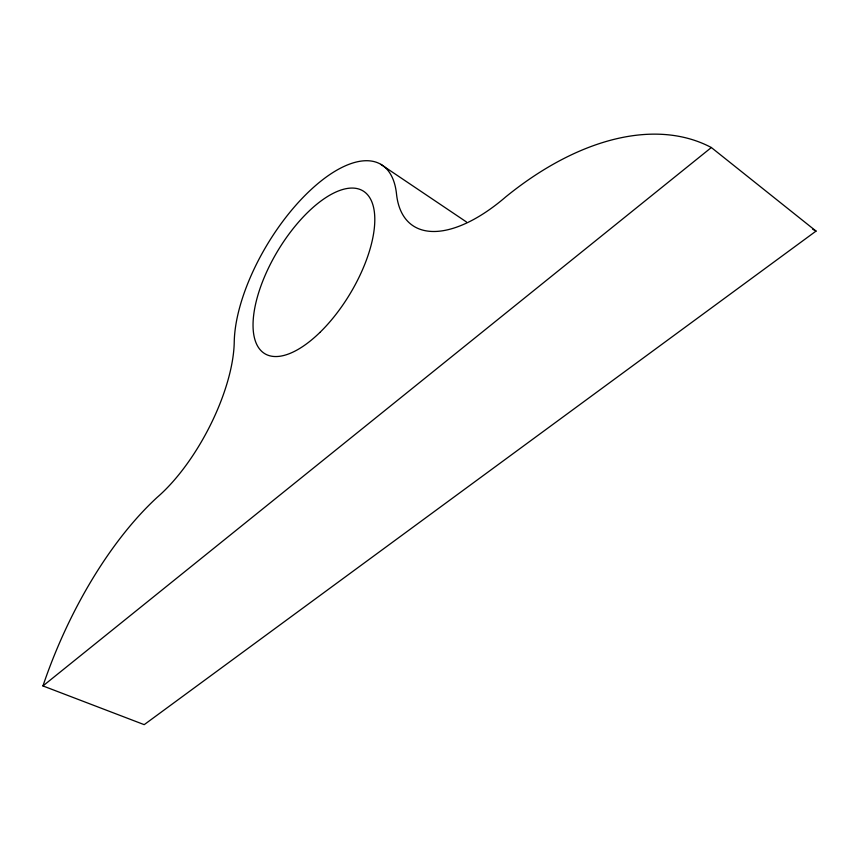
<?xml version="1.0" encoding="UTF-8"?>
<svg xmlns="http://www.w3.org/2000/svg" width="859" height="859" viewBox="0 0 859 859"><rect width="100%" height="100%" fill="white"/><g stroke="black" fill="none" stroke-linecap="round" stroke-linejoin="round"><path stroke-width="1.29" d="M42.95 685.933L711.349 147.533L816.05 231.082L144.205 724.652L42.95 685.933A253.018 115.095 -67.4 0 1 157.133 497.382A117.254 47.299 -62.1 0 0 234.239 341.979A126.885 56.189 -58.9 0 1 312.096 188.647A126.885 56.189 -58.9 0 1 396.514 194.027A141.22 66.411 -54 0 0 505.768 196.872A300.425 179.864 -58.1 0 1 711.349 147.533M380.838 164.359L466.394 221.923M812.732 229.299A283.985 191.965 -57.7 0 1 816.05 231.082M319.859 332.476A95.048 42.037 -58.9 0 0 363.497 191.213A95.048 42.037 -58.9 0 0 258.484 293.252A95.048 42.037 -58.9 0 0 319.859 332.476"/></g></svg>
